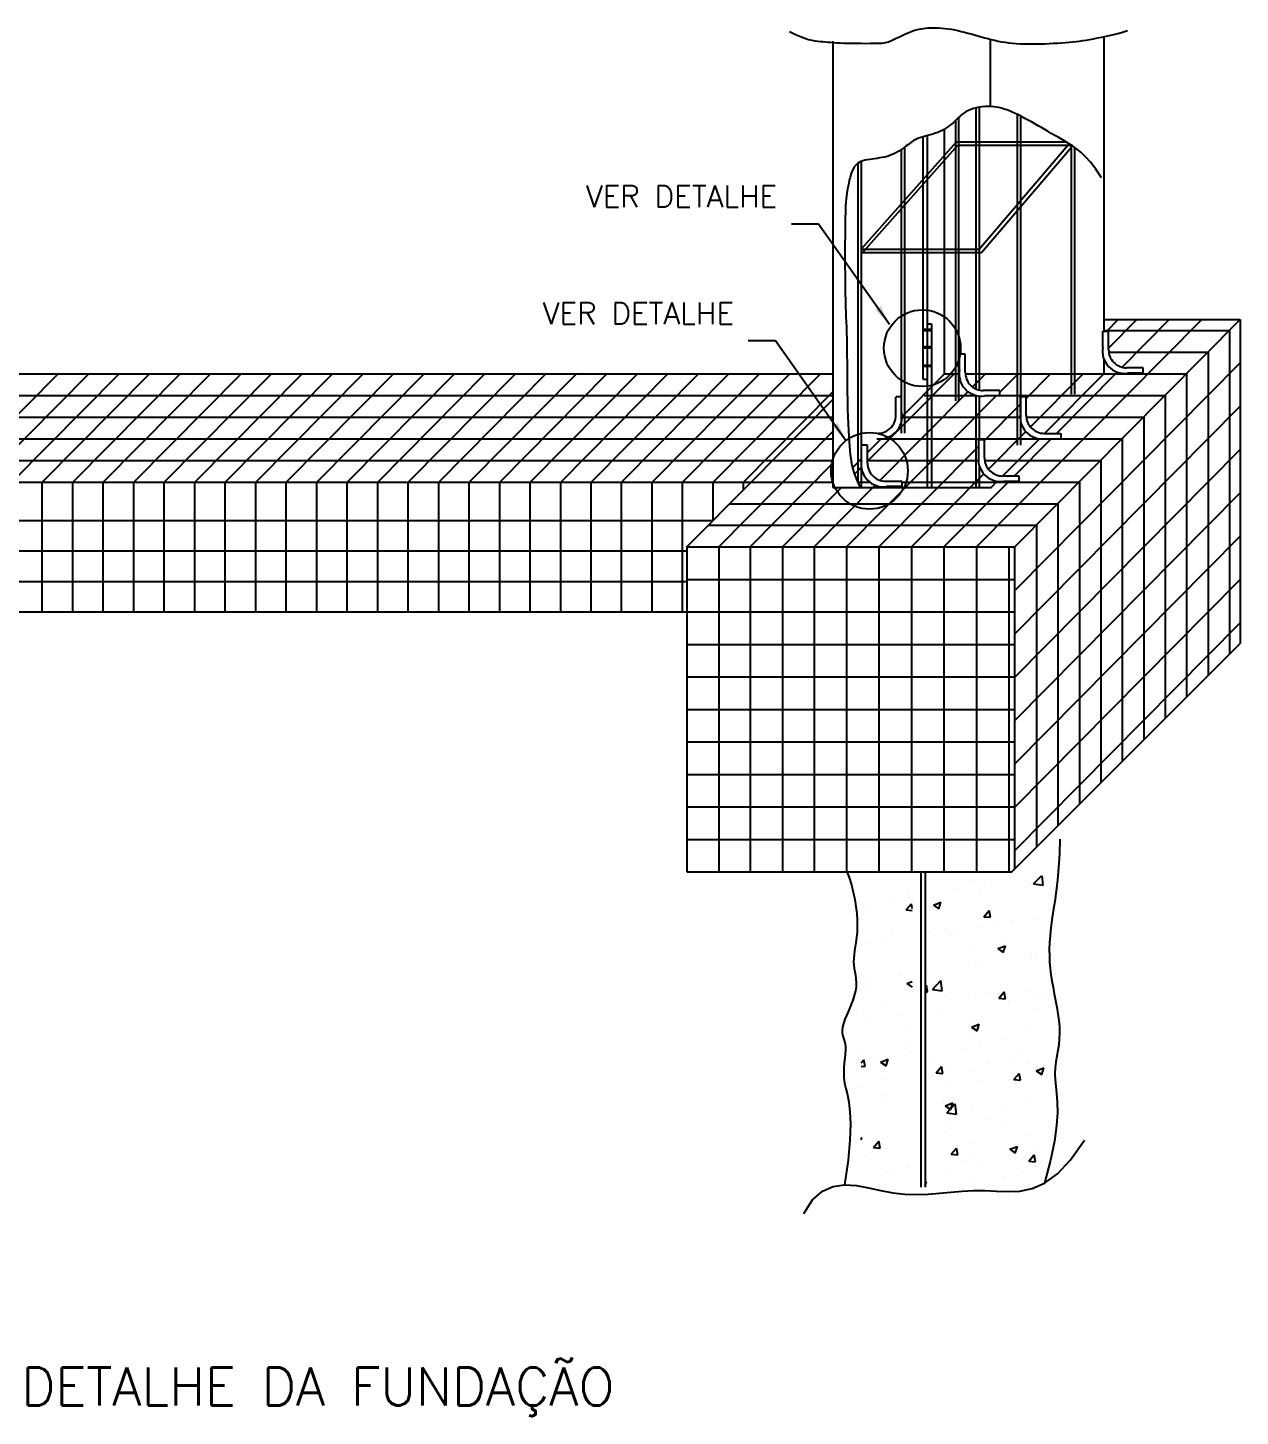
# Model space of a CAD drawing. Header units: millimetres. Extents: x -5918.4 to -5900, y -4437.1 to -4424.2.
# Drawn here: x -5911.16 to -5899.97, y -4437.07 to -4424.25 of the extents above; entities that cross this region are included whole.
import ezdxf
from ezdxf.enums import TextEntityAlignment as Align

# ---------------------------------------------------------------- set-up
doc = ezdxf.new("R2010")
doc.units = ezdxf.units.MM
doc.header["$LTSCALE"] = 10
doc.linetypes.add('DASHED', pattern=[0.75, 0.5, -0.25])
doc.layers.add('Termotécnica', color=7, linetype='Continuous')
doc.styles.add('r140', font='romans.shx')
doc.styles.add('r80', font='romans.shx')

msp = doc.modelspace()

# ---------------------------------------------------------------- linework, layer by layer
at = {"layer": 'Termotécnica', "color": 2}
for p, q in [((-5903.726, -4424.37), (-5903.726, -4428.49)), ((-5902.276, -4424.36), (-5902.276, -4424.973)), ((-5901.226, -4424.33), (-5901.226, -4427.048)), ((-5902.406, -4424.985), (-5902.406, -4427.581)), ((-5902.376, -4424.979), (-5902.376, -4427.591)), ((-5902.596, -4425.101), (-5902.596, -4427.69)), ((-5902.566, -4425.073), (-5902.566, -4427.69)), ((-5902.026, -4425.046), (-5902.026, -4428.1)), ((-5901.996, -4425.061), (-5901.996, -4428.1)), ((-5901.996, -4425.061), (-5901.996, -4428.1)), ((-5902.696, -4427.44), (-5902.696, -4425.18)), ((-5903.466, -4426.29), (-5902.586, -4425.3)), ((-5903.466, -4426.335), (-5902.572, -4425.33)), ((-5903.096, -4425.37), (-5903.096, -4427.99)), ((-5903.066, -4425.349), (-5903.066, -4427.99)), ((-5902.586, -4425.3), (-5901.574, -4425.3)), ((-5902.572, -4425.33), (-5901.526, -4425.33)), ((-5902.376, -4426.29), (-5901.556, -4425.33)), ((-5902.354, -4426.32), (-5901.526, -4425.35)), ((-5901.526, -4425.33), (-5901.526, -4427.63)), ((-5901.496, -4425.35), (-5901.496, -4427.63)), ((-5903.496, -4425.496), (-5903.496, -4428.444)), ((-5903.466, -4425.48), (-5903.466, -4428.49)), ((-5904.11, -4426.056), (-5903.86, -4426.056)), ((-5903.86, -4426.056), (-5903.204, -4426.981)), ((-5903.466, -4426.29), (-5902.376, -4426.29)), ((-5903.466, -4426.32), (-5902.406, -4426.32)), ((-5902.406, -4426.32), (-5902.354, -4426.32)), ((-5904.508, -4427.134), (-5904.258, -4427.134)), ((-5904.258, -4427.134), (-5903.603, -4428.059)), ((-5901.226, -4427.302), (-5901.226, -4427.44)), ((-5903.099, -4427.847), (-5902.696, -4427.44)), ((-5902.686, -4427.44), (-5902.561, -4427.44)), ((-5902.504, -4427.44), (-5902.046, -4427.44)), ((-5901.772, -4427.991), (-5901.226, -4427.44)), ((-5902.406, -4427.64), (-5902.406, -4428.49)), ((-5902.376, -4427.645), (-5902.376, -4428.047)), ((-5903.407, -4428.169), (-5903.281, -4428.042)), ((-5902.162, -4428.385), (-5901.82, -4428.04)), ((-5903.547, -4428.31), (-5903.461, -4428.223)), ((-5902.376, -4428.286), (-5902.376, -4428.49)), ((-5902.266, -4428.49), (-5902.21, -4428.433)), ((-5903.726, -4428.49), (-5902.266, -4428.49))]:
    msp.add_line(p, q, dxfattribs=at)
at = {"layer": 'Termotécnica', "color": 6}
for p, q in [((-5902.896, -4425.253), (-5902.896, -4427.49)), ((-5902.856, -4425.241), (-5902.856, -4427.49)), ((-5902.896, -4427.029), (-5902.816, -4427.029)), ((-5902.896, -4427.04), (-5902.816, -4427.04)), ((-5902.896, -4427.04), (-5902.816, -4427.04)), ((-5902.856, -4426.98), (-5902.816, -4426.98)), ((-5902.856, -4426.98), (-5902.856, -4428.49)), ((-5902.816, -4426.98), (-5902.816, -4428.49)), ((-5902.896, -4427.188), (-5902.816, -4427.188)), ((-5902.896, -4427.198), (-5902.816, -4427.198)), ((-5902.896, -4427.2), (-5902.816, -4427.2)), ((-5902.896, -4427.36), (-5902.816, -4427.36)), ((-5902.896, -4427.37), (-5902.816, -4427.37)), ((-5902.896, -4427.49), (-5902.856, -4427.49)), ((-5903.145, -4427.822), (-5903.145, -4427.653)), ((-5903.092, -4427.653), (-5903.143, -4427.653)), ((-5902.846, -4428.24), (-5902.786, -4428.24))]:
    msp.add_line(p, q, dxfattribs=at)
at = {"layer": 'Termotécnica', "color": 3}
for p, q in [((-5902.401, -4429.04), (-5900.321, -4426.94)), ((-5901.226, -4427.04), (-5900.065, -4427.04)), ((-5901.198, -4427.048), (-5901.092, -4426.94)), ((-5901.182, -4427.203), (-5900.921, -4426.94)), ((-5901.057, -4427.38), (-5900.621, -4426.94)), ((-5900.065, -4427.04), (-5900.065, -4430.029)), ((-5901.18, -4427.24), (-5900.263, -4427.24)), ((-5900.263, -4427.24), (-5900.263, -4430.227)), ((-5911.87, -4428.44), (-5910.88, -4427.44)), ((-5911.589, -4428.44), (-5910.598, -4427.44)), ((-5911.307, -4428.44), (-5910.317, -4427.44)), ((-5911.026, -4428.44), (-5910.035, -4427.44)), ((-5910.744, -4428.44), (-5909.754, -4427.44)), ((-5910.463, -4428.44), (-5909.472, -4427.44)), ((-5910.181, -4428.44), (-5909.191, -4427.44)), ((-5909.9, -4428.44), (-5908.909, -4427.44)), ((-5909.618, -4428.44), (-5908.628, -4427.44)), ((-5909.337, -4428.44), (-5908.346, -4427.44)), ((-5909.055, -4428.44), (-5908.065, -4427.44)), ((-5908.774, -4428.44), (-5907.783, -4427.44)), ((-5908.492, -4428.44), (-5907.502, -4427.44)), ((-5908.211, -4428.44), (-5907.22, -4427.44)), ((-5907.929, -4428.44), (-5906.939, -4427.44)), ((-5907.648, -4428.44), (-5906.657, -4427.44)), ((-5907.366, -4428.44), (-5906.376, -4427.44)), ((-5907.085, -4428.44), (-5906.094, -4427.44)), ((-5906.803, -4428.44), (-5905.813, -4427.44)), ((-5906.522, -4428.44), (-5905.531, -4427.44)), ((-5906.24, -4428.44), (-5905.25, -4427.44)), ((-5905.959, -4428.44), (-5904.968, -4427.44)), ((-5905.677, -4428.44), (-5904.687, -4427.44)), ((-5905.396, -4428.44), (-5904.405, -4427.44)), ((-5905.114, -4428.44), (-5904.124, -4427.44)), ((-5904.833, -4428.44), (-5903.842, -4427.44)), ((-5903.407, -4428.249), (-5902.607, -4427.44)), ((-5902.696, -4427.44), (-5902.561, -4427.44)), ((-5902.504, -4427.44), (-5900.461, -4427.44)), ((-5902.438, -4427.562), (-5902.317, -4427.44)), ((-5902.184, -4427.609), (-5902.017, -4427.44)), ((-5902.038, -4429.433), (-5899.966, -4427.34)), ((-5901.942, -4427.668), (-5901.717, -4427.44)), ((-5901.903, -4427.932), (-5901.417, -4427.44)), ((-5901.662, -4427.991), (-5901.101, -4427.425)), ((-5900.461, -4427.44), (-5900.461, -4430.425)), ((-5912.204, -4427.64), (-5903.726, -4427.64)), ((-5904.551, -4428.44), (-5903.726, -4427.607)), ((-5904.481, -4428.44), (-5903.726, -4427.677)), ((-5903.601, -4429.04), (-5902.219, -4427.644)), ((-5903.293, -4428.425), (-5902.479, -4427.604)), ((-5902.884, -4427.64), (-5902.405, -4427.64)), ((-5902.184, -4427.64), (-5900.659, -4427.64)), ((-5900.659, -4427.64), (-5900.659, -4430.623)), ((-5902.327, -4428.056), (-5901.996, -4427.722)), ((-5902.051, -4429.846), (-5899.966, -4427.74)), ((-5912.402, -4427.84), (-5903.78, -4427.84)), ((-5903.78, -4427.84), (-5903.726, -4427.84)), ((-5903.082, -4427.84), (-5901.996, -4427.84)), ((-5901.942, -4427.84), (-5900.857, -4427.84)), ((-5900.857, -4427.84), (-5900.857, -4430.822)), ((-5912.6, -4428.04), (-5904.085, -4428.04)), ((-5904.781, -4429.04), (-5903.726, -4427.974)), ((-5904.085, -4428.04), (-5903.726, -4428.04)), ((-5903.28, -4428.04), (-5901.055, -4428.04)), ((-5902.291, -4428.322), (-5901.946, -4427.974)), ((-5902.053, -4428.385), (-5901.711, -4428.04)), ((-5901.055, -4428.04), (-5901.055, -4431.02)), ((-5903.301, -4429.04), (-5902.38, -4428.11)), ((-5902.051, -4430.246), (-5899.966, -4428.14)), ((-5912.798, -4428.24), (-5904.283, -4428.24)), ((-5904.491, -4429.04), (-5903.726, -4428.267)), ((-5904.283, -4428.24), (-5903.726, -4428.24)), ((-5903.526, -4428.369), (-5903.463, -4428.304)), ((-5903.496, -4428.24), (-5903.461, -4428.24)), ((-5903.407, -4428.24), (-5902.383, -4428.24)), ((-5902.325, -4428.24), (-5901.253, -4428.24)), ((-5901.253, -4428.24), (-5901.253, -4431.218)), ((-5911.026, -4429.64), (-5911.026, -4428.44)), ((-5910.744, -4429.64), (-5910.744, -4428.44)), ((-5910.463, -4429.64), (-5910.463, -4428.44)), ((-5910.181, -4429.64), (-5910.181, -4428.44)), ((-5909.9, -4429.64), (-5909.9, -4428.44)), ((-5909.618, -4429.64), (-5909.618, -4428.44)), ((-5909.337, -4429.64), (-5909.337, -4428.44)), ((-5909.055, -4429.64), (-5909.055, -4428.44)), ((-5908.774, -4429.64), (-5908.774, -4428.44)), ((-5908.492, -4429.64), (-5908.492, -4428.44)), ((-5908.211, -4429.64), (-5908.211, -4428.44)), ((-5907.929, -4429.64), (-5907.929, -4428.44)), ((-5907.648, -4429.64), (-5907.648, -4428.44)), ((-5907.366, -4429.64), (-5907.366, -4428.44)), ((-5907.085, -4429.64), (-5907.085, -4428.44)), ((-5906.803, -4429.64), (-5906.803, -4428.44)), ((-5906.522, -4429.64), (-5906.522, -4428.44)), ((-5906.24, -4429.64), (-5906.24, -4428.44)), ((-5905.959, -4429.64), (-5905.959, -4428.44)), ((-5905.677, -4429.64), (-5905.677, -4428.44)), ((-5905.396, -4429.64), (-5905.396, -4428.44)), ((-5905.114, -4429.64), (-5905.114, -4428.44)), ((-5904.833, -4428.795), (-5904.833, -4428.44)), ((-5904.551, -4428.51), (-5904.551, -4428.44)), ((-5904.481, -4428.44), (-5903.726, -4428.44)), ((-5903.901, -4429.04), (-5903.336, -4428.469)), ((-5903.497, -4428.44), (-5903.386, -4428.44)), ((-5903.088, -4428.44), (-5901.451, -4428.44)), ((-5903.001, -4429.04), (-5902.333, -4428.365)), ((-5902.701, -4429.04), (-5902.101, -4428.434)), ((-5901.451, -4428.44), (-5901.451, -4431.416)), ((-5904.191, -4429.04), (-5903.647, -4428.49)), ((-5902.051, -4430.646), (-5899.966, -4428.54)), ((-5904.68, -4428.64), (-5901.65, -4428.64)), ((-5901.65, -4428.64), (-5901.65, -4431.614)), ((-5912.996, -4428.796), (-5904.834, -4428.796)), ((-5904.878, -4428.84), (-5901.848, -4428.84)), ((-5901.848, -4428.84), (-5901.848, -4431.812)), ((-5902.051, -4431.046), (-5899.966, -4428.94)), ((-5912.996, -4429.077), (-5905.076, -4429.077)), ((-5904.781, -4429.04), (-5904.781, -4432.03)), ((-5904.491, -4429.04), (-5904.491, -4432.03)), ((-5904.191, -4429.04), (-5904.191, -4432.03)), ((-5903.901, -4429.04), (-5903.901, -4432.03)), ((-5903.601, -4429.04), (-5903.601, -4432.04)), ((-5903.301, -4429.04), (-5903.301, -4432.04)), ((-5903.301, -4429.04), (-5903.301, -4429.582)), ((-5903.001, -4429.04), (-5903.001, -4432.04)), ((-5902.701, -4429.04), (-5902.701, -4432.04)), ((-5902.401, -4429.04), (-5902.401, -4432.04)), ((-5902.101, -4429.04), (-5902.101, -4432.04)), ((-5912.996, -4429.359), (-5905.076, -4429.359)), ((-5905.076, -4429.34), (-5902.051, -4429.34)), ((-5902.051, -4431.446), (-5899.966, -4429.34)), ((-5905.076, -4429.64), (-5902.051, -4429.64)), ((-5902.051, -4431.846), (-5899.966, -4429.74)), ((-5905.076, -4429.94), (-5902.051, -4429.94)), ((-5905.076, -4430.24), (-5902.051, -4430.24)), ((-5905.076, -4430.54), (-5902.051, -4430.54)), ((-5905.076, -4430.84), (-5902.051, -4430.84)), ((-5901.451, -4431.041), (-5901.451, -4431.418)), ((-5905.076, -4431.14), (-5902.051, -4431.14)), ((-5905.076, -4431.44), (-5902.051, -4431.44)), ((-5905.076, -4431.74), (-5902.051, -4431.74))]:
    msp.add_line(p, q, dxfattribs=at)
at = {"layer": 'Termotécnica', "color": 4}
for p, q in [((-5902.046, -4429.04), (-5899.966, -4426.94)), ((-5901.226, -4426.94), (-5899.966, -4426.94)), ((-5899.966, -4426.94), (-5899.966, -4429.93)), ((-5912.006, -4427.44), (-5903.726, -4427.44)), ((-5912.996, -4428.44), (-5904.481, -4428.44)), ((-5905.076, -4429.04), (-5904.481, -4428.44)), ((-5905.076, -4429.04), (-5902.046, -4429.04)), ((-5905.076, -4429.04), (-5905.076, -4432.04)), ((-5902.051, -4429.04), (-5902.051, -4432.016)), ((-5912.996, -4429.64), (-5905.076, -4429.64)), ((-5902.076, -4432.04), (-5899.966, -4429.93)), ((-5905.076, -4432.04), (-5902.076, -4432.04))]:
    msp.add_line(p, q, dxfattribs=at)
at = {"layer": 'Termotécnica', "color": 5}
for p, q in [((-5901.235, -4427.048), (-5901.184, -4427.048)), ((-5901.235, -4427.195), (-5901.235, -4427.048)), ((-5901.182, -4427.217), (-5901.182, -4427.048)), ((-5901.182, -4427.217), (-5901.182, -4427.048)), ((-5902.558, -4427.404), (-5902.558, -4427.257)), ((-5902.558, -4427.257), (-5902.507, -4427.257)), ((-5902.504, -4427.427), (-5902.504, -4427.257)), ((-5900.862, -4427.386), (-5901.015, -4427.386)), ((-5900.862, -4427.435), (-5901.005, -4427.435)), ((-5900.862, -4427.435), (-5900.862, -4427.386)), ((-5902.184, -4427.595), (-5902.338, -4427.595)), ((-5902.184, -4427.644), (-5902.328, -4427.644)), ((-5902.184, -4427.644), (-5902.184, -4427.595)), ((-5901.942, -4427.653), (-5901.996, -4427.653)), ((-5901.996, -4427.8), (-5901.996, -4427.653)), ((-5901.945, -4427.653), (-5901.942, -4427.653)), ((-5901.942, -4427.822), (-5901.942, -4427.653)), ((-5902.38, -4428.194), (-5902.38, -4428.047)), ((-5902.38, -4428.047), (-5902.33, -4428.047)), ((-5902.327, -4428.216), (-5902.327, -4428.047)), ((-5901.776, -4427.991), (-5901.623, -4427.991)), ((-5901.766, -4428.04), (-5901.622, -4428.04)), ((-5901.623, -4427.991), (-5901.623, -4428.038)), ((-5903.461, -4428.242), (-5903.461, -4428.096)), ((-5903.461, -4428.096), (-5903.41, -4428.096)), ((-5903.407, -4428.265), (-5903.407, -4428.096)), ((-5903.088, -4428.434), (-5903.241, -4428.434)), ((-5903.088, -4428.482), (-5903.088, -4428.434)), ((-5902.007, -4428.385), (-5902.16, -4428.385)), ((-5902.007, -4428.434), (-5902.15, -4428.434)), ((-5902.007, -4428.434), (-5902.007, -4428.385)), ((-5903.088, -4428.482), (-5903.231, -4428.482))]:
    msp.add_line(p, q, dxfattribs=at)
at = {"layer": 'Termotécnica', "color": 6, "linetype": 'DASHED'}
for p, q in [((-5902.916, -4432.05), (-5902.916, -4434.95)), ((-5902.876, -4432.05), (-5902.876, -4434.95))]:
    msp.add_line(p, q, dxfattribs=at)
at = {"layer": 'Termotécnica', "color": 1}
for p, q in [((-5902.452, -4432.12), (-5902.452, -4432.12)), ((-5902.451, -4432.138), (-5902.451, -4432.138)), ((-5902.329, -4432.173), (-5902.329, -4432.173)), ((-5901.951, -4432.124), (-5901.951, -4432.124)), ((-5901.918, -4432.143), (-5901.918, -4432.143)), ((-5901.873, -4432.151), (-5901.801, -4432.075)), ((-5901.873, -4432.151), (-5901.784, -4432.164)), ((-5901.865, -4432.145), (-5901.865, -4432.145)), ((-5901.784, -4432.164), (-5901.795, -4432.075)), ((-5903.211, -4432.289), (-5903.211, -4432.289)), ((-5903.034, -4432.238), (-5903.034, -4432.238)), ((-5902.799, -4432.346), (-5902.729, -4432.32)), ((-5902.75, -4432.38), (-5902.729, -4432.32)), ((-5902.58, -4432.206), (-5902.58, -4432.206)), ((-5902.37, -4432.209), (-5902.37, -4432.209)), ((-5903.403, -4432.355), (-5903.403, -4432.355)), ((-5903.05, -4432.391), (-5903.002, -4432.334)), ((-5903.05, -4432.391), (-5902.994, -4432.396)), ((-5902.994, -4432.378), (-5903.002, -4432.334)), ((-5902.799, -4432.346), (-5902.75, -4432.38)), ((-5902.333, -4432.454), (-5902.285, -4432.397)), ((-5902.273, -4432.459), (-5902.285, -4432.397)), ((-5902.592, -4432.568), (-5902.592, -4432.568)), ((-5902.383, -4432.542), (-5902.383, -4432.542)), ((-5902.333, -4432.454), (-5902.273, -4432.459)), ((-5902.214, -4432.518), (-5902.214, -4432.518)), ((-5902.069, -4432.488), (-5902.069, -4432.488)), ((-5901.877, -4432.478), (-5901.877, -4432.478)), ((-5903.415, -4432.688), (-5903.415, -4432.688)), ((-5903.236, -4432.688), (-5903.236, -4432.688)), ((-5903.18, -4432.609), (-5903.18, -4432.609)), ((-5902.843, -4432.601), (-5902.843, -4432.601)), ((-5902.653, -4432.588), (-5902.653, -4432.588)), ((-5902.646, -4432.631), (-5902.646, -4432.631)), ((-5902.113, -4432.654), (-5902.113, -4432.654)), ((-5902.436, -4432.765), (-5902.436, -4432.765)), ((-5902.203, -4432.749), (-5902.133, -4432.722)), ((-5902.203, -4432.749), (-5902.153, -4432.783)), ((-5902.153, -4432.783), (-5902.133, -4432.722)), ((-5901.902, -4432.788), (-5901.902, -4432.788)), ((-5901.89, -4432.811), (-5901.89, -4432.811)), ((-5901.845, -4432.829), (-5901.845, -4432.829)), ((-5902.855, -4432.962), (-5902.855, -4432.962)), ((-5902.477, -4432.912), (-5902.477, -4432.912)), ((-5902.395, -4432.875), (-5902.395, -4432.875)), ((-5903.428, -4433.02), (-5903.428, -4433.02)), ((-5903.106, -4432.995), (-5903.106, -4432.995)), ((-5903.043, -4433.072), (-5902.994, -4433.053)), ((-5903.043, -4433.072), (-5902.994, -4433.105)), ((-5902.876, -4433.101), (-5902.863, -4433.086)), ((-5902.852, -4433.149), (-5902.863, -4433.086)), ((-5902.808, -4433.125), (-5902.73, -4433.043)), ((-5902.719, -4433.138), (-5902.73, -4433.044)), ((-5902.111, -4433.084), (-5902.111, -4433.084)), ((-5903.379, -4433.117), (-5903.379, -4433.117)), ((-5902.876, -4433.147), (-5902.852, -4433.149)), ((-5902.845, -4433.139), (-5902.845, -4433.139)), ((-5902.808, -4433.125), (-5902.719, -4433.138)), ((-5902.694, -4433.184), (-5902.694, -4433.184)), ((-5902.407, -4433.208), (-5902.407, -4433.208)), ((-5902.312, -4433.162), (-5902.312, -4433.162)), ((-5902.194, -4433.206), (-5902.146, -4433.149)), ((-5902.194, -4433.206), (-5902.134, -4433.211)), ((-5902.134, -4433.211), (-5902.146, -4433.149)), ((-5901.902, -4433.144), (-5901.902, -4433.144)), ((-5901.858, -4433.191), (-5901.858, -4433.191)), ((-5901.778, -4433.185), (-5901.778, -4433.185)), ((-5903.277, -4433.284), (-5903.277, -4433.284)), ((-5902.74, -4433.307), (-5902.74, -4433.307)), ((-5902.108, -4433.224), (-5902.108, -4433.224)), ((-5901.871, -4433.304), (-5901.871, -4433.304)), ((-5903.44, -4433.353), (-5903.44, -4433.353)), ((-5903.369, -4433.39), (-5903.369, -4433.39)), ((-5903.119, -4433.357), (-5903.119, -4433.357)), ((-5902.454, -4433.404), (-5902.454, -4433.404)), ((-5902.446, -4433.474), (-5902.376, -4433.447)), ((-5902.446, -4433.474), (-5902.396, -4433.508)), ((-5902.396, -4433.508), (-5902.376, -4433.447)), ((-5901.914, -4433.477), (-5901.914, -4433.477)), ((-5903.037, -4433.504), (-5903.037, -4433.504)), ((-5902.419, -4433.541), (-5902.419, -4433.541)), ((-5902.121, -4433.585), (-5902.121, -4433.585)), ((-5903.452, -4433.686), (-5903.452, -4433.686)), ((-5903.04, -4433.65), (-5903.04, -4433.65)), ((-5903.003, -4433.701), (-5903.003, -4433.701)), ((-5902.506, -4433.673), (-5902.506, -4433.673)), ((-5902.371, -4433.618), (-5902.371, -4433.618)), ((-5901.972, -4433.696), (-5901.972, -4433.696)), ((-5903.466, -4433.804), (-5903.442, -4433.775)), ((-5903.466, -4433.835), (-5903.43, -4433.838)), ((-5903.43, -4433.838), (-5903.442, -4433.775)), ((-5903.382, -4433.751), (-5903.382, -4433.751)), ((-5903.363, -4433.762), (-5903.363, -4433.762)), ((-5903.286, -4433.797), (-5903.216, -4433.77)), ((-5903.286, -4433.797), (-5903.236, -4433.83)), ((-5903.236, -4433.83), (-5903.216, -4433.77)), ((-5902.829, -4433.785), (-5902.829, -4433.785)), ((-5902.773, -4433.896), (-5902.724, -4433.838)), ((-5902.713, -4433.901), (-5902.724, -4433.838)), ((-5902.656, -4433.854), (-5902.656, -4433.854)), ((-5902.295, -4433.807), (-5902.295, -4433.807)), ((-5902.072, -4433.754), (-5902.072, -4433.754)), ((-5901.926, -4433.81), (-5901.926, -4433.81)), ((-5901.849, -4433.877), (-5901.779, -4433.85)), ((-5901.799, -4433.91), (-5901.779, -4433.85)), ((-5901.762, -4433.83), (-5901.762, -4433.83)), ((-5903.239, -4433.954), (-5903.239, -4433.954)), ((-5902.773, -4433.896), (-5902.713, -4433.901)), ((-5902.431, -4433.874), (-5902.431, -4433.874)), ((-5902.384, -4433.979), (-5902.384, -4433.979)), ((-5902.055, -4433.958), (-5902.007, -4433.901)), ((-5902.055, -4433.958), (-5901.996, -4433.964)), ((-5901.996, -4433.964), (-5902.007, -4433.901)), ((-5902.005, -4433.93), (-5902.005, -4433.93)), ((-5901.849, -4433.877), (-5901.799, -4433.91)), ((-5903.464, -4434.019), (-5903.464, -4434.019)), ((-5903.266, -4434.096), (-5903.266, -4434.096)), ((-5902.634, -4434.012), (-5902.634, -4434.012)), ((-5903.239, -4434.159), (-5903.239, -4434.159)), ((-5902.705, -4434.181), (-5902.705, -4434.181)), ((-5902.689, -4434.199), (-5902.619, -4434.173)), ((-5902.689, -4434.199), (-5902.639, -4434.233)), ((-5902.675, -4434.264), (-5902.597, -4434.183)), ((-5902.639, -4434.233), (-5902.619, -4434.173)), ((-5902.586, -4434.278), (-5902.597, -4434.183)), ((-5902.443, -4434.207), (-5902.443, -4434.207)), ((-5902.171, -4434.204), (-5902.171, -4434.204)), ((-5901.938, -4434.143), (-5901.938, -4434.143)), ((-5902.675, -4434.264), (-5902.586, -4434.278)), ((-5902.647, -4434.374), (-5902.647, -4434.374)), ((-5902.268, -4434.324), (-5902.268, -4434.324)), ((-5902.114, -4434.351), (-5902.114, -4434.351)), ((-5903.466, -4434.514), (-5903.459, -4434.495)), ((-5903.466, -4434.497), (-5903.459, -4434.495)), ((-5902.697, -4434.451), (-5902.697, -4434.451)), ((-5901.95, -4434.476), (-5901.95, -4434.476)), ((-5903.351, -4434.585), (-5903.303, -4434.528)), ((-5903.351, -4434.585), (-5903.291, -4434.59)), ((-5903.291, -4434.59), (-5903.303, -4434.528)), ((-5903.28, -4434.551), (-5903.28, -4434.551)), ((-5902.634, -4434.648), (-5902.586, -4434.59)), ((-5902.574, -4434.653), (-5902.586, -4434.59)), ((-5902.456, -4434.54), (-5902.456, -4434.54)), ((-5902.092, -4434.602), (-5902.022, -4434.575)), ((-5902.092, -4434.602), (-5902.043, -4434.636)), ((-5902.043, -4434.636), (-5902.022, -4434.575)), ((-5901.874, -4434.57), (-5901.874, -4434.57)), ((-5903.434, -4434.67), (-5903.434, -4434.67)), ((-5902.634, -4434.648), (-5902.574, -4434.653)), ((-5902.531, -4434.718), (-5902.531, -4434.718)), ((-5902.457, -4434.67), (-5902.457, -4434.67)), ((-5902.366, -4434.715), (-5902.366, -4434.715)), ((-5901.917, -4434.711), (-5901.868, -4434.653)), ((-5901.917, -4434.711), (-5901.857, -4434.716)), ((-5901.9, -4434.635), (-5901.9, -4434.635)), ((-5901.857, -4434.716), (-5901.868, -4434.653)), ((-5901.832, -4434.737), (-5901.832, -4434.737)), ((-5903.223, -4434.804), (-5903.223, -4434.804)), ((-5903.161, -4434.801), (-5903.161, -4434.801)), ((-5903.04, -4434.77), (-5903.04, -4434.77)), ((-5902.689, -4434.827), (-5902.689, -4434.827)), ((-5902.468, -4434.872), (-5902.468, -4434.872)), ((-5902.155, -4434.849), (-5902.155, -4434.849)), ((-5901.963, -4434.808), (-5901.963, -4434.808)), ((-5902.876, -4434.937), (-5902.863, -4434.898)), ((-5902.876, -4434.903), (-5902.863, -4434.898))]:
    msp.add_line(p, q, dxfattribs=at)
at = {"layer": 'Termotécnica', "color": 2}
for points in [[(-5904.126, -4424.28), (-5904.073, -4424.307), (-5904.027, -4424.327), (-5903.987, -4424.342), (-5903.952, -4424.353), (-5903.92, -4424.361), (-5903.892, -4424.366), (-5903.867, -4424.369), (-5903.842, -4424.371), (-5903.819, -4424.373), (-5903.795, -4424.375), (-5903.771, -4424.378), (-5903.747, -4424.38), (-5903.72, -4424.382), (-5903.691, -4424.384), (-5903.66, -4424.385), (-5903.626, -4424.387), (-5903.588, -4424.388), (-5903.547, -4424.389), (-5903.505, -4424.389), (-5903.463, -4424.389), (-5903.422, -4424.39), (-5903.384, -4424.389), (-5903.348, -4424.389), (-5903.317, -4424.388), (-5903.292, -4424.388), (-5903.271, -4424.387), (-5903.254, -4424.385), (-5903.24, -4424.383), (-5903.227, -4424.38), (-5903.214, -4424.376), (-5903.201, -4424.37), (-5903.186, -4424.363), (-5903.168, -4424.355), (-5903.148, -4424.346), (-5903.127, -4424.336), (-5903.104, -4424.325), (-5903.08, -4424.314), (-5903.057, -4424.303), (-5903.033, -4424.293), (-5903.011, -4424.283), (-5902.989, -4424.275), (-5902.969, -4424.268), (-5902.95, -4424.262), (-5902.93, -4424.258), (-5902.911, -4424.254), (-5902.891, -4424.251), (-5902.871, -4424.248), (-5902.849, -4424.247), (-5902.826, -4424.246), (-5902.801, -4424.246), (-5902.775, -4424.246), (-5902.748, -4424.247), (-5902.72, -4424.249), (-5902.692, -4424.252), (-5902.662, -4424.256), (-5902.632, -4424.26), (-5902.602, -4424.266), (-5902.572, -4424.272), (-5902.541, -4424.279), (-5902.51, -4424.286), (-5902.48, -4424.294), (-5902.449, -4424.303), (-5902.418, -4424.311), (-5902.387, -4424.32), (-5902.357, -4424.329), (-5902.326, -4424.337), (-5902.296, -4424.346), (-5902.265, -4424.354), (-5902.234, -4424.361), (-5902.202, -4424.368), (-5902.17, -4424.375), (-5902.137, -4424.38), (-5902.104, -4424.385), (-5902.07, -4424.388), (-5902.035, -4424.391), (-5901.999, -4424.393), (-5901.962, -4424.395), (-5901.925, -4424.395), (-5901.887, -4424.395), (-5901.849, -4424.395), (-5901.81, -4424.394), (-5901.771, -4424.393), (-5901.731, -4424.391), (-5901.692, -4424.389), (-5901.654, -4424.387), (-5901.617, -4424.384), (-5901.58, -4424.381), (-5901.546, -4424.378), (-5901.513, -4424.375), (-5901.481, -4424.372), (-5901.45, -4424.368), (-5901.419, -4424.364), (-5901.388, -4424.359), (-5901.355, -4424.353), (-5901.32, -4424.347), (-5901.283, -4424.34), (-5901.243, -4424.332), (-5901.202, -4424.324), (-5901.161, -4424.314), (-5901.121, -4424.305), (-5901.084, -4424.296), (-5901.052, -4424.287), (-5901.025, -4424.278), (-5901.006, -4424.27)], [(-5901.246, -4425.63), (-5901.3, -4425.552), (-5901.349, -4425.488), (-5901.395, -4425.436), (-5901.438, -4425.395), (-5901.478, -4425.362), (-5901.515, -4425.336), (-5901.55, -4425.314), (-5901.584, -4425.294), (-5901.617, -4425.275), (-5901.648, -4425.257), (-5901.679, -4425.239), (-5901.71, -4425.221), (-5901.74, -4425.203), (-5901.77, -4425.185), (-5901.8, -4425.168), (-5901.831, -4425.15), (-5901.862, -4425.133), (-5901.893, -4425.115), (-5901.924, -4425.098), (-5901.954, -4425.082), (-5901.985, -4425.066), (-5902.014, -4425.051), (-5902.043, -4425.038), (-5902.071, -4425.025), (-5902.097, -4425.014), (-5902.122, -4425.004), (-5902.146, -4424.996), (-5902.17, -4424.989), (-5902.194, -4424.983), (-5902.218, -4424.978), (-5902.242, -4424.975), (-5902.267, -4424.973), (-5902.293, -4424.973), (-5902.32, -4424.974), (-5902.348, -4424.976), (-5902.375, -4424.979), (-5902.401, -4424.984), (-5902.427, -4424.991), (-5902.452, -4424.999), (-5902.476, -4425.008), (-5902.497, -4425.02), (-5902.517, -4425.033), (-5902.536, -4425.047), (-5902.553, -4425.061), (-5902.57, -4425.077), (-5902.586, -4425.092), (-5902.602, -4425.107), (-5902.617, -4425.122), (-5902.633, -4425.136), (-5902.649, -4425.149), (-5902.666, -4425.161), (-5902.683, -4425.173), (-5902.7, -4425.184), (-5902.719, -4425.194), (-5902.738, -4425.203), (-5902.759, -4425.212), (-5902.781, -4425.22), (-5902.803, -4425.227), (-5902.827, -4425.233), (-5902.85, -4425.24), (-5902.872, -4425.246), (-5902.894, -4425.252), (-5902.915, -4425.258), (-5902.934, -4425.265), (-5902.951, -4425.272), (-5902.967, -4425.28), (-5902.981, -4425.288), (-5902.995, -4425.297), (-5903.008, -4425.306), (-5903.021, -4425.316), (-5903.035, -4425.326), (-5903.049, -4425.337), (-5903.065, -4425.348), (-5903.081, -4425.36), (-5903.099, -4425.372), (-5903.118, -4425.384), (-5903.138, -4425.396), (-5903.159, -4425.406), (-5903.18, -4425.416), (-5903.202, -4425.425), (-5903.225, -4425.433), (-5903.248, -4425.439), (-5903.272, -4425.444), (-5903.295, -4425.448), (-5903.319, -4425.452), (-5903.342, -4425.456), (-5903.365, -4425.459), (-5903.387, -4425.462), (-5903.409, -4425.465), (-5903.429, -4425.469), (-5903.449, -4425.474), (-5903.468, -4425.48), (-5903.485, -4425.489), (-5903.501, -4425.5), (-5903.516, -4425.513), (-5903.529, -4425.53), (-5903.541, -4425.551), (-5903.551, -4425.574), (-5903.56, -4425.6), (-5903.568, -4425.627), (-5903.575, -4425.654), (-5903.581, -4425.681), (-5903.586, -4425.707), (-5903.591, -4425.732), (-5903.595, -4425.754), (-5903.599, -4425.775), (-5903.602, -4425.798), (-5903.605, -4425.825), (-5903.607, -4425.857), (-5903.609, -4425.896), (-5903.611, -4425.945), (-5903.612, -4426.005), (-5903.613, -4426.078), (-5903.614, -4426.162), (-5903.615, -4426.252), (-5903.615, -4426.347), (-5903.615, -4426.442), (-5903.614, -4426.534), (-5903.613, -4426.621), (-5903.612, -4426.698), (-5903.611, -4426.765), (-5903.609, -4426.821), (-5903.608, -4426.871), (-5903.606, -4426.917), (-5903.604, -4426.962), (-5903.602, -4427.009), (-5903.6, -4427.06), (-5903.599, -4427.118), (-5903.598, -4427.186), (-5903.597, -4427.262), (-5903.596, -4427.344), (-5903.595, -4427.429), (-5903.595, -4427.516), (-5903.594, -4427.603), (-5903.592, -4427.686), (-5903.591, -4427.765), (-5903.589, -4427.837), (-5903.586, -4427.903), (-5903.583, -4427.963), (-5903.58, -4428.017), (-5903.577, -4428.066), (-5903.573, -4428.11), (-5903.569, -4428.15), (-5903.566, -4428.187), (-5903.562, -4428.22), (-5903.557, -4428.252), (-5903.551, -4428.284), (-5903.543, -4428.317), (-5903.532, -4428.353), (-5903.517, -4428.393), (-5903.498, -4428.438), (-5903.474, -4428.49)], [(-5901.631, -4431.738), (-5901.635, -4431.874), (-5901.643, -4431.999), (-5901.653, -4432.113), (-5901.665, -4432.217), (-5901.678, -4432.313), (-5901.692, -4432.401), (-5901.704, -4432.482), (-5901.714, -4432.558), (-5901.722, -4432.628), (-5901.727, -4432.693), (-5901.729, -4432.756), (-5901.728, -4432.816), (-5901.726, -4432.874), (-5901.721, -4432.931), (-5901.714, -4432.988), (-5901.705, -4433.047), (-5901.694, -4433.106), (-5901.683, -4433.167), (-5901.67, -4433.228), (-5901.659, -4433.29), (-5901.649, -4433.352), (-5901.641, -4433.412), (-5901.635, -4433.471), (-5901.634, -4433.529), (-5901.637, -4433.584), (-5901.642, -4433.638), (-5901.65, -4433.69), (-5901.659, -4433.742), (-5901.667, -4433.795), (-5901.673, -4433.848), (-5901.676, -4433.902), (-5901.675, -4433.959), (-5901.669, -4434.019), (-5901.661, -4434.087), (-5901.655, -4434.166), (-5901.654, -4434.263), (-5901.662, -4434.381), (-5901.681, -4434.526), (-5901.717, -4434.702), (-5901.773, -4434.913)], [(-5903.601, -4432.03), (-5903.577, -4432.093), (-5903.556, -4432.159), (-5903.538, -4432.226), (-5903.525, -4432.294), (-5903.514, -4432.361), (-5903.507, -4432.425), (-5903.503, -4432.487), (-5903.502, -4432.545), (-5903.504, -4432.598), (-5903.508, -4432.646), (-5903.514, -4432.691), (-5903.52, -4432.731), (-5903.526, -4432.769), (-5903.531, -4432.804), (-5903.534, -4432.838), (-5903.535, -4432.87), (-5903.533, -4432.901), (-5903.529, -4432.932), (-5903.524, -4432.963), (-5903.518, -4432.995), (-5903.514, -4433.028), (-5903.512, -4433.063), (-5903.513, -4433.1), (-5903.519, -4433.139), (-5903.529, -4433.181), (-5903.544, -4433.226), (-5903.561, -4433.271), (-5903.58, -4433.316), (-5903.598, -4433.36), (-5903.615, -4433.401), (-5903.628, -4433.439), (-5903.638, -4433.473), (-5903.642, -4433.501), (-5903.642, -4433.525), (-5903.638, -4433.546), (-5903.632, -4433.566), (-5903.625, -4433.585), (-5903.618, -4433.605), (-5903.613, -4433.628), (-5903.61, -4433.654), (-5903.61, -4433.685), (-5903.613, -4433.72), (-5903.617, -4433.759), (-5903.622, -4433.802), (-5903.626, -4433.846), (-5903.627, -4433.893), (-5903.625, -4433.941), (-5903.619, -4433.99), (-5903.607, -4434.041), (-5903.593, -4434.098), (-5903.58, -4434.168), (-5903.569, -4434.256), (-5903.565, -4434.371), (-5903.57, -4434.517), (-5903.587, -4434.701), (-5903.62, -4434.93)], [(-5903.995, -4435.196), (-5903.914, -4435.069), (-5903.823, -4434.987), (-5903.725, -4434.944), (-5903.62, -4434.93), (-5903.51, -4434.937), (-5903.398, -4434.957), (-5903.285, -4434.982), (-5903.172, -4435.004), (-5903.062, -4435.017), (-5902.954, -4435.02), (-5902.847, -4435.016), (-5902.742, -4435.008), (-5902.637, -4434.999), (-5902.533, -4434.989), (-5902.428, -4434.983), (-5902.323, -4434.982), (-5902.217, -4434.987), (-5902.109, -4434.992), (-5902, -4434.987), (-5901.888, -4434.963), (-5901.773, -4434.913), (-5901.654, -4434.828), (-5901.532, -4434.699), (-5901.405, -4434.517)]]:
    msp.add_lwpolyline(points, dxfattribs=at)
at = {"layer": 'Termotécnica', "color": 1}
for centre in [(-5902.901, -4427.204), (-5903.389, -4428.337)]:
    msp.add_circle(centre, 0.354, dxfattribs=at)
at = {"layer": 'Termotécnica', "color": 5}
for centre, radius, start, end in [((-5901.033, -4427.231), 0.206, 169.8072, 277.755), ((-5901.015, -4427.219), 0.166, 179.1629, 270), ((-5902.355, -4427.441), 0.206, 169.8072, 277.755), ((-5902.338, -4427.429), 0.166, 179.1629, 270), ((-5901.793, -4427.836), 0.206, 169.8072, 277.755), ((-5901.776, -4427.825), 0.166, 179.1629, 270), ((-5902.178, -4428.23), 0.206, 169.8072, 277.755), ((-5902.16, -4428.219), 0.166, 179.1629, 270), ((-5903.259, -4428.279), 0.206, 169.8072, 277.755), ((-5903.241, -4428.267), 0.166, 179.1629, 270)]:
    msp.add_arc(centre, radius, start, end, dxfattribs=at)
at = {"layer": 'Termotécnica', "color": 6}
for centre, radius, start, end in [((-5903.294, -4427.836), 0.206, 262.245, 10.1928), ((-5903.312, -4427.825), 0.166, 270, 0.8371)]:
    msp.add_arc(centre, radius, start, end, dxfattribs=at)
at = {"layer": 'Termotécnica', "color": 2}
for points in [[(-5903.284, -4426.816), (-5903.333, -4426.851), (-5903.204, -4426.981)], [(-5903.682, -4427.895), (-5903.731, -4427.93), (-5903.603, -4428.059)]]:
    msp.add_solid(points, dxfattribs=at)

# ---------------------------------------------------------------- texts
at = {"layer": 'Termotécnica', "color": 2, "style": 'r80'}
for p in [(-5906.007, -4425.903), (-5906.406, -4426.982)]:
    msp.add_text('VER DETALHE', height=0.2, dxfattribs=at).set_placement(p)
at = {"layer": 'Termotécnica', "color": 5, "style": 'r140'}
msp.add_text('DETALHE DA FUNDAÇÃO', height=0.35, dxfattribs=at).set_placement((-5908.482, -4437.072), align=Align.BOTTOM_CENTER)

doc.saveas('drawing.dxf')
